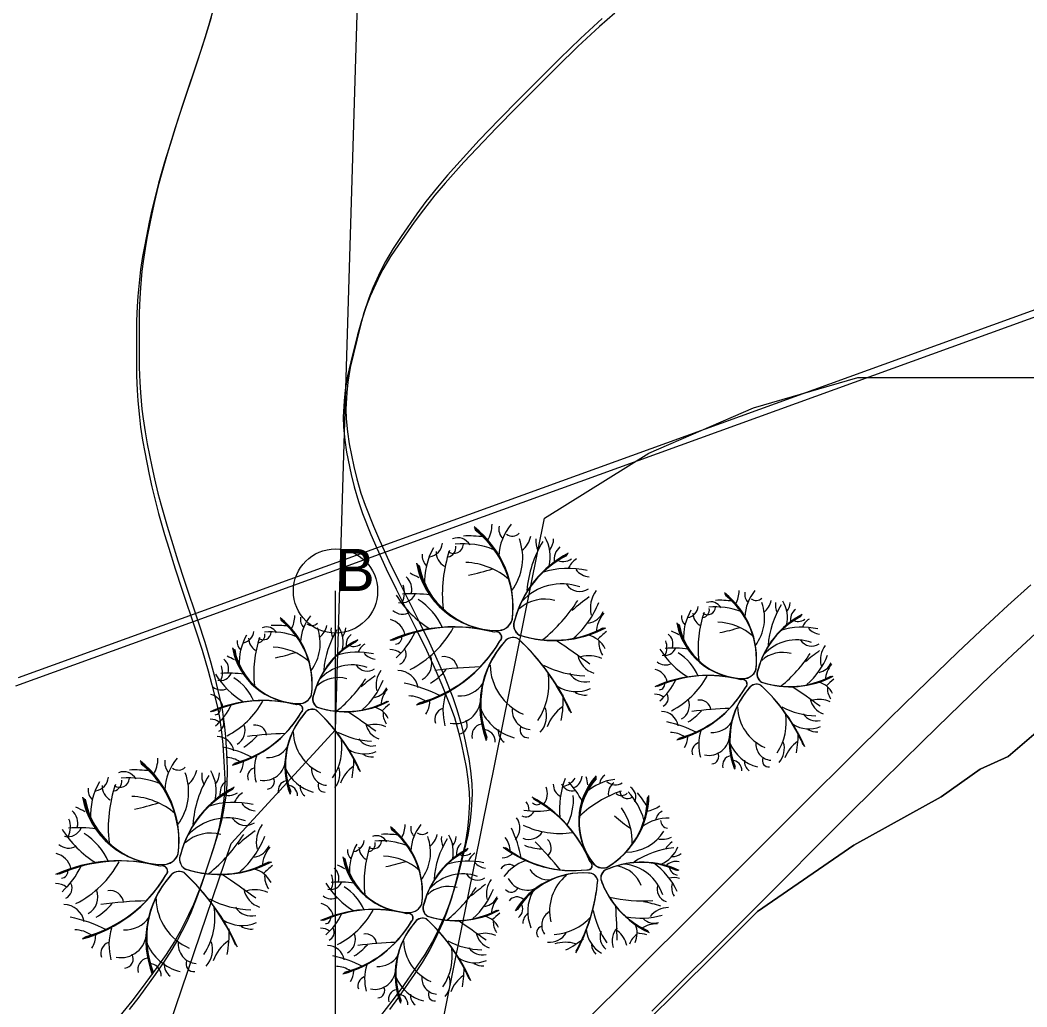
# Model space of a CAD drawing. Header units: metres. Extents: x -1097 to 1588, y -673 to 884.
# Drawn here: x 721.9 to 779.7, y 481.1 to 537.8 of the extents above; entities that cross this region are included whole.
import ezdxf

# ---------------------------------------------------------------- set-up
doc = ezdxf.new("R2010")
doc.units = ezdxf.units.M
doc.linetypes.add('DASHED', pattern=[1.524, 1.27, -0.254])
for name, color, linetype, lineweight, plot in [('CORTES', 1, 'Continuous', 0, False), ('CRECIDA_Q100', 5, 'Continuous', 0, False), ('CRECIDA_Q2', 150, 'Continuous', 0, False), ('EXTENSIONES', 252, 'Continuous', 0, False), ('REPLANTEO', 1, 'Continuous', 0, False), ('Solado', 7, 'Continuous', 0, False), ('TERRENO', 188, 'Continuous', 0, False), ('VEGETACION', 85, 'Continuous', 0, False), ('VISTA LEJOS', 7, 'Continuous', 0, False)]:
    doc.layers.add(name, color=color, linetype=linetype, lineweight=lineweight, plot=plot)
doc.styles.add('ARIAL', font='arial.ttf')

msp = doc.modelspace()

# ---------------------------------------------------------------- linework, layer by layer
at = {"layer": 'CORTES'}
msp.add_lwpolyline([(740, 185), (740, 505)], dxfattribs=at)
msp.add_circle((740, 505), 2.42, dxfattribs=at)
at = {"layer": 'CRECIDA_Q100'}
msp.add_lwpolyline([(716, 472.797), (722, 472.797), (728, 472.797), (734, 490.508), (740, 497.023), (746, 694.804), (752, 694.804), (758, 694.804), (764, 692.068), (770, 692.068), (776, 661.179), (782, 656.366), (788, 652.046), (794, 536.531), (800, 536.531), (806, 536.531), (812, 536.531), (818, 536.723), (824, 536.853), (830, 536.912), (836, 548.934), (842, 549.068)], dxfattribs=at)
at = {"layer": 'CRECIDA_Q2'}
msp.add_lwpolyline([(716, 466.38), (722, 467.269), (728, 468.436), (734, 469.837), (740, 473.983), (746, 479.411), (752, 509.177), (758, 512.911), (764, 515.521), (770, 517.266), (776, 517.266), (782, 517.266), (788, 517.266), (794, 485.847), (800, 485.847), (806, 485.847), (812, 485.847), (818, 486.939), (824, 487.841), (830, 488.532), (836, 525.113), (842, 525.627)], dxfattribs=at)
at = {"layer": 'EXTENSIONES'}
for points in [[(753.927, 479.881), (756.256, 482.181), (757.808, 483.72), (760.137, 486.04), (762.469, 488.369), (767.135, 493.035), (769.474, 495.364), (771.816, 497.677), (773.382, 499.205), (775.728, 501.464), (777.042, 502.709), (778.619, 504.17), (779.934, 505.358)], [(758.015, 480.405), (759.57, 481.947), (761.903, 484.27), (764.236, 486.6), (769.77, 490.397), (774.796, 493.175), (777.036, 494.762), (778.634, 495.494), (780.243, 496.868)]]:
    msp.add_lwpolyline(points, dxfattribs=at)
at = {"layer": 'REPLANTEO', "linetype": 'DASHED'}
msp.add_lwpolyline([(740, 216), (740, 505)], dxfattribs=at)
at = {"layer": 'Solado'}
for points in [[(779.934, 505.358), (778.619, 504.17), (777.042, 502.709), (775.728, 501.464), (773.382, 499.205), (771.816, 497.677), (769.474, 495.364), (767.135, 493.035), (762.469, 488.369), (760.137, 486.04), (757.808, 483.72), (756.256, 482.181), (753.927, 479.881)], [(758.015, 480.405), (759.57, 481.947), (761.903, 484.27), (764.236, 486.6), (769.77, 490.397), (774.796, 493.175), (777.036, 494.762), (778.634, 495.494), (780.243, 496.868)]]:
    msp.add_lwpolyline(points, dxfattribs=at)
at = {"layer": 'TERRENO'}
for points in [[(732.942, 538.249), (732.709, 537.452), (732.339, 536.271), (731.957, 535.1), (731.179, 532.767), (730.795, 531.596), (730.421, 530.415), (730.181, 529.618), (729.835, 528.409), (729.653, 527.727), (729.451, 526.892), (729.297, 526.182), (729.038, 524.886), (728.913, 524.204), (728.798, 523.455), (728.731, 522.889), (728.645, 521.938), (728.606, 521.343), (728.577, 520.508), (728.568, 519.711), (728.568, 518.156), (728.577, 517.359), (728.606, 516.524), (728.645, 515.929), (728.731, 514.978), (728.798, 514.412), (728.913, 513.663), (729.038, 512.981), (729.297, 511.685), (729.451, 510.975), (729.653, 510.14), (729.835, 509.458), (730.181, 508.248), (730.421, 507.452), (730.795, 506.271), (731.179, 505.1), (731.957, 502.767), (732.334, 501.595), (732.69, 500.415), (732.904, 499.618), (733.192, 498.408), (733.33, 497.727), (733.454, 496.891), (733.525, 496.181), (733.611, 494.885), (733.634, 494.203), (733.614, 493.454), (733.56, 492.888), (733.416, 491.938), (733.294, 491.342), (733.074, 490.507), (732.827, 489.71), (732.309, 488.155), (732.024, 487.358), (731.688, 486.523), (731.413, 485.928), (730.923, 484.978), (730.6, 484.411), (730.12, 483.662), (729.643, 482.981), (728.693, 481.685), (728.149, 480.974)], [(756.037, 538.172), (755.164, 537.414), (753.925, 536.262), (752.735, 535.1), (750.402, 532.767), (749.245, 531.596), (748.107, 530.415), (747.368, 529.618), (746.288, 528.409), (745.707, 527.727), (745.045, 526.892), (744.522, 526.182), (743.615, 524.886), (743.163, 524.204), (742.717, 523.455), (742.424, 522.889), (741.992, 521.938), (741.757, 521.343), (741.483, 520.508), (741.262, 519.711), (740.874, 518.156), (740.696, 517.359), (740.552, 516.524), (740.49, 515.929), (740.446, 514.978), (740.456, 514.412), (740.528, 513.663), (740.638, 512.981), (740.898, 511.685), (741.066, 510.975), (741.31, 510.14), (741.55, 509.458), (742.026, 508.248), (742.366, 507.452), (742.914, 506.271), (743.485, 505.1), (744.651, 502.767), (745.223, 501.595), (745.77, 500.415), (746.111, 499.618), (746.586, 498.408), (746.826, 497.727), (747.071, 496.891), (747.239, 496.181), (747.498, 494.885), (747.608, 494.203), (747.68, 493.454), (747.69, 492.888), (747.647, 491.938), (747.584, 491.342), (747.44, 490.507), (747.263, 489.71), (746.874, 488.155), (746.653, 487.358), (746.379, 486.523), (746.144, 485.928), (745.712, 484.978), (745.419, 484.411), (744.973, 483.662), (744.522, 482.981), (743.615, 481.685), (743.091, 480.974)]]:
    msp.add_lwpolyline(points, dxfattribs=at)
at = {"layer": 'VEGETACION', "color": 254}
msp.add_lwpolyline([(780.243, 496.868), (778.634, 495.494), (777.036, 494.762), (774.796, 493.175), (769.77, 490.397), (764.236, 486.6), (761.903, 484.27), (759.57, 481.947), (758.015, 480.405)], dxfattribs=at)
at = {"layer": 'VEGETACION'}
for centre, radius, start, end in [((744.338, 504.072), 5.862, -7.01261, 51.76086), ((744.394, 504.058), 5.803, -7.01261, 51.76086), ((744.45, 504.043), 5.745, -7.01261, 51.76086), ((744.507, 504.029), 5.686, -7.01261, 51.76086), ((747.119, 508.837), 1.869, -30.31086, -0.13685), ((750.215, 508.578), 0.839, 169.67781, -136.28872), ((752.387, 506.913), 3, 140.20303, 178.19473), ((750.16, 508.734), 0.58, -125.06785, -46.75849), ((745.267, 507.821), 0.878, -80.57325, -5.45985), ((747.02, 507.282), 0.775, 26.98899, 112.35361), ((747.341, 502.955), 4.754, 68.3223, 95.67587), ((747.638, 501.59), 6.571, 82.33941, 92.54677), ((747.619, 506.913), 3.133, -37.03996, 20.27839), ((749.857, 508.413), 1.382, -52.21385, -10.74588), ((757.236, 504.56), 6.258, 148.36683, 175.73086), ((752.853, 507.868), 1.353, 174.4694, -156.12237), ((750.162, 506.965), 2.176, -14.12065, 31.52713), ((751.488, 508.011), 1.04, -37.87568, -0.69377), ((748.958, 505.552), 3.845, 149.94734, -176.82535), ((746.715, 507.25), 0.939, 178.87088, -119.62745), ((753.992, 504.817), 7.859, 161.42441, -173.90455), ((746.798, 507.707), 0.548, -126.83758, -2.22247), ((746.352, 507.504), 0.561, -77.85985, 7.89186), ((756.126, 501.805), 6.027, 117.23254, 165.08268), ((753.48, 506.807), 0.93, 129.13352, -169.79062), ((749.294, 507.46), 4.73, -169.39915, -90.61113), ((749.301, 507.412), 4.683, -169.39915, -90.61113), ((745.826, 507.046), 0.855, 175.5863, -134.2924), ((747.298, 502.554), 4.093, 49.1819, 87.28655), ((755.941, 501.83), 5.846, 117.23254, 165.08268), ((756.003, 501.822), 5.906, 117.23254, 165.08268), ((756.064, 501.813), 5.967, 117.23254, 165.08268), ((753.072, 507.504), 0.81, -119.40791, -53.77718), ((754.489, 505.833), 1.206, 122.42615, 158.39057), ((741.786, 500.5), 6.054, 60.2465, 65.67795), ((749.307, 507.364), 4.635, -169.39915, -90.61113), ((749.314, 507.315), 4.588, -169.39915, -90.61113), ((745.453, 517.029), 11.329, -78.88119, -71.62327), ((753.361, 501.3), 4.996, 77.26203, 107.34819), ((754.686, 506.93), 1.128, -141.31419, -95.81178), ((743.452, 505.104), 0.931, -14.60648, 49.15979), ((752.999, 502.289), 3.119, 70.80163, 137.40588), ((754.027, 505.9), 0.922, -146.51659, -56.55935), ((743.815, 505.152), 0.827, -103.47011, -23.89102), ((742.712, 504.885), 1.251, -25.45632, 21.23769), ((744.407, 497.486), 7.353, 81.86691, 94.41278), ((756.329, 504.01), 1.693, 143.15964, -166.58772), ((759.344, 501.088), 4.844, -7.01261, 51.76086), ((759.39, 501.076), 4.795, -7.01261, 51.76086), ((761.642, 505.025), 1.544, -30.31086, -0.13685), ((764.2, 504.811), 0.693, 169.67781, -136.28872), ((765.995, 503.435), 2.478, 140.20303, 178.19473), ((748.592, 507.958), 6.03, -148.02706, -121.83538), ((742.85, 501.468), 3.584, 23.33462, 57.91194), ((752.009, 502.344), 2.189, 74.31841, 131.55014), ((745.934, 509.576), 9.484, -50.96163, -32.70067), ((763.032, 492.992), 14.413, 125.94383, 130.94741), ((750.338, 506.179), 5.12, -49.01403, -20.95397), ((761.56, 503.739), 0.64, 26.98899, 112.35361), ((762.07, 499.037), 5.429, 82.33941, 92.54677), ((759.437, 501.064), 4.747, -7.01261, 51.76086), ((759.484, 501.052), 4.698, -7.01261, 51.76086), ((764.155, 504.939), 0.479, -125.06785, -46.75849), ((762.055, 503.434), 2.589, -37.03996, 20.27839), ((763.904, 504.674), 1.142, -52.21385, -10.74588), ((766.38, 504.224), 1.118, 174.4694, -156.12237), ((764.156, 503.477), 1.798, -14.12065, 31.52713), ((765.252, 504.342), 0.859, -37.87568, -0.69377), ((743.864, 504.55), 0.88, -130.29884, -61.78587), ((754.328, 504.263), 1.134, -79.471, -22.67378), ((756.806, 502.529), 1.835, 139.45159, 176.95737), ((763.162, 502.31), 3.177, 149.94734, -176.82535), ((760.112, 504.185), 0.725, -80.57325, -5.45985), ((761.308, 503.713), 0.776, 178.87088, -119.62745), ((767.321, 501.703), 6.494, 161.42441, -173.90455), ((761.377, 504.091), 0.453, -126.83758, -2.22247), ((761.008, 503.923), 0.464, -77.85985, 7.89186), ((761.826, 500.164), 3.928, 68.3223, 95.67587), ((770.001, 501.49), 5.171, 148.36683, 175.73086), ((766.898, 503.347), 0.769, 129.13352, -169.79062), ((733.821, 499.649), 4.844, -7.01261, 51.76086), ((733.868, 499.637), 4.795, -7.01261, 51.76086), ((733.915, 499.625), 4.747, -7.01261, 51.76086), ((733.961, 499.613), 4.698, -7.01261, 51.76086), ((736.119, 503.587), 1.544, -30.31086, -0.13685), ((738.678, 503.373), 0.693, 169.67781, -136.28872), ((740.473, 501.997), 2.478, 140.20303, 178.19473), ((738.632, 503.501), 0.479, -125.06785, -46.75849), ((742.874, 502.241), 1.149, 14.16374, 76.17617), ((749.293, 503.637), 0.907, -93.13221, -17.97388), ((749.3, 503.627), 0.898, -93.13221, -17.97388), ((749.307, 503.616), 0.889, -93.13221, -17.97388), ((749.313, 503.606), 0.88, -93.13221, -17.97388), ((750.883, 503.039), 0.66, 153.41984, -121.27123), ((750.892, 503.044), 0.667, 153.41984, -121.27123), ((750.901, 503.048), 0.674, 153.41984, -121.27123), ((750.911, 503.052), 0.681, 153.41984, -121.27123), ((763.439, 503.887), 3.908, -169.39915, -90.61113), ((763.445, 503.847), 3.869, -169.39915, -90.61113), ((763.45, 503.807), 3.83, -169.39915, -90.61113), ((760.574, 503.545), 0.707, 175.5863, -134.2924), ((761.79, 499.833), 3.382, 49.1819, 87.28655), ((768.931, 499.235), 4.83, 117.23254, 165.08268), ((768.982, 499.228), 4.88, 117.23254, 165.08268), ((769.033, 499.221), 4.93, 117.23254, 165.08268), ((769.084, 499.214), 4.98, 117.23254, 165.08268), ((766.561, 503.923), 0.669, -119.40791, -53.77718), ((767.731, 502.543), 0.996, 122.42615, 158.39057), ((734.59, 502.747), 0.725, -80.57325, -5.45985), ((735.854, 502.652), 0.453, -126.83758, -2.22247), ((735.485, 502.485), 0.464, -77.85985, 7.89186), ((736.038, 502.301), 0.64, 26.98899, 112.35361), ((736.303, 498.726), 3.928, 68.3223, 95.67587), ((736.548, 497.599), 5.429, 82.33941, 92.54677), ((736.532, 501.996), 2.589, -37.03996, 20.27839), ((738.381, 503.236), 1.142, -52.21385, -10.74588), ((744.479, 500.052), 5.171, 148.36683, 175.73086), ((740.857, 502.786), 1.118, 174.4694, -156.12237), ((738.634, 502.039), 1.798, -14.12065, 31.52713), ((739.73, 502.904), 0.859, -37.87568, -0.69377), ((741.376, 501.909), 0.769, 129.13352, -169.79062), ((746.758, 494.059), 8.881, 74.72725, 114.24073), ((746.79, 494.145), 8.792, 74.72725, 114.24073), ((746.822, 494.231), 8.703, 74.72725, 114.24073), ((746.855, 494.316), 8.615, 74.72725, 114.24073), ((740.285, 504.7), 4.762, -47.90984, -25.81356), ((741.622, 505.721), 5.869, -63.07438, -28.86719), ((749.225, 502.343), 0.311, -49.80286, 114.20931), ((749.233, 502.346), 0.308, -49.80286, 114.20931), ((749.24, 502.348), 0.305, -49.80286, 114.20931), ((749.247, 502.351), 0.302, -49.80286, 114.20931), ((752.469, 508.366), 6.199, -108.13167, -62.2585), ((752.495, 508.425), 6.263, -108.13167, -62.2585), ((752.52, 508.484), 6.327, -108.13167, -62.2585), ((752.546, 508.544), 6.391, -108.13167, -62.2585), ((762.598, 494.502), 10.79, 130.7293, 134.41442), ((758.612, 501.94), 0.769, -14.60648, 49.15979), ((757.236, 498.136), 5.002, 60.2465, 65.67795), ((763.456, 503.767), 3.791, -169.39915, -90.61113), ((760.265, 511.793), 9.361, -78.88119, -71.62327), ((766.8, 498.797), 4.128, 77.26203, 107.34819), ((767.895, 503.449), 0.932, -141.31419, -95.81178), ((735.051, 502.106), 0.707, 175.5863, -134.2924), ((737.639, 500.872), 3.177, 149.94734, -176.82535), ((735.785, 502.275), 0.776, 178.87088, -119.62745), ((741.798, 500.265), 6.494, 161.42441, -173.90455), ((743.409, 497.796), 4.83, 117.23254, 165.08268), ((743.46, 497.79), 4.88, 117.23254, 165.08268), ((743.511, 497.783), 4.93, 117.23254, 165.08268), ((743.561, 497.776), 4.98, 117.23254, 165.08268), ((741.038, 502.485), 0.669, -119.40791, -53.77718), ((742.209, 501.104), 0.996, 122.42615, 158.39057), ((743.423, 502.338), 0.39, -87.47941, 11.74599), ((742.569, 506.128), 7.95, -74.86791, -30.40238), ((742.644, 506.093), 7.87, -74.86791, -30.40238), ((742.718, 506.058), 7.791, -74.86791, -30.40238), ((742.792, 506.023), 7.711, -74.86791, -30.40238), ((753.802, 498.396), 5.509, 138.41245, -158.97879), ((753.763, 498.438), 5.454, 138.41245, -158.97879), ((753.725, 498.481), 5.399, 138.41245, -158.97879), ((753.687, 498.523), 5.344, 138.41245, -158.97879), ((750.205, 501.685), 0.64, 64.15715, 144.97171), ((750.203, 501.695), 0.634, 64.15715, 144.97171), ((750.201, 501.704), 0.627, 64.15715, 144.97171), ((750.198, 501.714), 0.621, 64.15715, 144.97171), ((742.002, 493.062), 12.511, 23.86454, 47.40587), ((741.92, 492.964), 12.64, 23.86454, 47.40587), ((741.837, 492.865), 12.769, 23.86454, 47.40587), ((741.755, 492.767), 12.898, 23.86454, 47.40587), ((718.291, 451.052), 61.595, 53.87007, 56.06767), ((754.136, 501.001), 1.513, 26.97872, 76.13005), ((756.422, 502.053), 1.306, 175.41939, -146.01117), ((758.001, 501.759), 1.034, -25.45632, 21.23769), ((766.501, 499.614), 2.577, 70.80163, 137.40588), ((767.35, 502.597), 0.762, -146.51659, -56.55935), ((737.917, 502.449), 3.908, -169.39915, -90.61113), ((737.922, 502.409), 3.869, -169.39915, -90.61113), ((737.928, 502.369), 3.83, -169.39915, -90.61113), ((737.933, 502.329), 3.791, -169.39915, -90.61113), ((736.267, 498.395), 3.382, 49.1819, 87.28655), ((734.743, 510.355), 9.361, -78.88119, -71.62327), ((741.277, 497.359), 4.128, 77.26203, 107.34819), ((742.372, 502.011), 0.932, -141.31419, -95.81178), ((743.122, 500.639), 0.997, 52.25184, 90.5793), ((743.445, 501.357), 0.61, -65.70951, 27.14006), ((762.859, 504.298), 4.982, -148.02706, -121.83538), ((758.912, 501.98), 0.683, -103.47011, -23.89102), ((759.401, 495.646), 6.075, 81.86691, 94.41278), ((758.115, 498.935), 2.961, 23.33462, 57.91194), ((765.683, 499.66), 1.809, 74.31841, 131.55014), ((760.663, 505.635), 7.836, -50.96163, -32.70067), ((774.791, 491.932), 11.909, 125.94383, 130.94741), ((769.252, 501.036), 1.399, 143.15964, -166.58772), ((733.09, 500.502), 0.769, -14.60648, 49.15979), ((731.713, 496.698), 5.002, 60.2465, 65.67795), ((744.464, 500.854), 1.069, -61.51977, 22.95033), ((746.242, 500.45), 0.78, 6.63564, 100.13385), ((755.265, 501.583), 1.374, -169.09926, -108.54581), ((754.555, 499.494), 1.784, 65.24594, 104.85446), ((758.952, 501.482), 0.727, -130.29884, -61.78587), ((764.302, 502.828), 4.231, -49.01403, -20.95397), ((767.599, 501.245), 0.937, -79.471, -22.67378), ((769.646, 499.812), 1.516, 139.45159, 176.95737), ((737.336, 502.86), 4.982, -148.02706, -121.83538), ((733.39, 500.541), 0.683, -103.47011, -23.89102), ((732.478, 500.321), 1.034, -25.45632, 21.23769), ((733.879, 494.207), 6.075, 81.86691, 94.41278), ((740.978, 498.176), 2.577, 70.80163, 137.40588), ((741.828, 501.159), 0.762, -146.51659, -56.55935), ((743.729, 499.598), 1.399, 143.15964, -166.58772), ((743.554, 499.214), 1.222, 10.88374, 88.48923), ((743.474, 502.931), 3.781, -58.5365, -40.24403), ((749.276, 472.08), 28.581, 91.89585, 97.18239), ((752.028, 500.824), 3.15, -178.6401, -113.40996), ((748.538, 499.661), 3.722, -34.2307, 10.37313), ((754.543, 505.79), 5.671, -117.27146, -92.28607), ((754.336, 500.819), 1.045, -148.92217, -74.86876), ((758.134, 499.574), 0.949, 14.16374, 76.17617), ((763.438, 500.727), 0.75, -93.13221, -17.97388), ((763.444, 500.719), 0.742, -93.13221, -17.97388), ((763.45, 500.711), 0.735, -93.13221, -17.97388), ((763.455, 500.702), 0.727, -93.13221, -17.97388), ((764.752, 500.234), 0.546, 153.41984, -121.27123), ((764.76, 500.237), 0.551, 153.41984, -121.27123), ((764.767, 500.241), 0.557, 153.41984, -121.27123), ((764.775, 500.244), 0.563, 153.41984, -121.27123), ((732.592, 497.497), 2.961, 23.33462, 57.91194), ((740.16, 498.221), 1.809, 74.31841, 131.55014), ((735.141, 504.197), 7.836, -50.96163, -32.70067), ((749.268, 490.494), 11.909, 125.94383, 130.94741), ((738.779, 501.39), 4.231, -49.01403, -20.95397), ((742.235, 491.487), 8.396, 63.11546, 78.20425), ((747.105, 500.624), 1.651, -93.06078, -33.79545), ((761.344, 492.814), 7.338, 74.72725, 114.24073), ((761.37, 492.885), 7.265, 74.72725, 114.24073), ((761.397, 492.955), 7.191, 74.72725, 114.24073), ((761.423, 493.026), 7.118, 74.72725, 114.24073), ((758.588, 499.655), 0.323, -87.47941, 11.74599), ((755.995, 501.606), 3.935, -47.90984, -25.81356), ((757.1, 502.449), 4.849, -63.07438, -28.86719), ((763.382, 499.658), 0.257, -49.80286, 114.20931), ((763.388, 499.661), 0.255, -49.80286, 114.20931), ((763.394, 499.663), 0.252, -49.80286, 114.20931), ((763.401, 499.665), 0.249, -49.80286, 114.20931), ((764.192, 499.115), 0.529, 64.15715, 144.97171), ((764.19, 499.123), 0.523, 64.15715, 144.97171), ((764.188, 499.131), 0.518, 64.15715, 144.97171), ((764.186, 499.139), 0.513, 64.15715, 144.97171), ((766.063, 504.635), 5.122, -108.13167, -62.2585), ((766.084, 504.684), 5.175, -108.13167, -62.2585), ((766.105, 504.733), 5.228, -108.13167, -62.2585), ((766.126, 504.782), 5.281, -108.13167, -62.2585), ((767.44, 498.55), 1.25, 26.97872, 76.13005), ((774.432, 493.18), 8.915, 130.7293, 134.41442), ((732.612, 498.136), 0.949, 14.16374, 76.17617), ((733.43, 500.044), 0.727, -130.29884, -61.78587), ((737.916, 499.289), 0.75, -93.13221, -17.97388), ((737.921, 499.281), 0.742, -93.13221, -17.97388), ((737.927, 499.273), 0.735, -93.13221, -17.97388), ((737.933, 499.264), 0.727, -93.13221, -17.97388), ((739.229, 498.796), 0.546, 153.41984, -121.27123), ((739.237, 498.799), 0.551, 153.41984, -121.27123), ((739.245, 498.803), 0.557, 153.41984, -121.27123), ((739.253, 498.806), 0.563, 153.41984, -121.27123), ((742.076, 499.807), 0.937, -79.471, -22.67378), ((744.123, 498.374), 1.516, 139.45159, 176.95737), ((749.374, 498.106), 3.202, 162.29182, -164.58266), ((753.827, 501.318), 2.092, -122.25906, -66.98973), ((754.341, 500.102), 1.081, -121.91184, -83.51776), ((758.339, 498.25), 0.824, 52.25184, 90.5793), ((758.606, 498.844), 0.504, -65.70951, 27.14006), ((757.883, 502.786), 6.568, -74.86791, -30.40238), ((757.944, 502.757), 6.503, -74.86791, -30.40238), ((758.005, 502.728), 6.437, -74.86791, -30.40238), ((758.066, 502.699), 6.371, -74.86791, -30.40238), ((767.164, 496.397), 4.552, 138.41245, -158.97879), ((767.132, 496.432), 4.506, 138.41245, -158.97879), ((767.1, 496.467), 4.461, 138.41245, -158.97879), ((767.069, 496.502), 4.415, 138.41245, -158.97879), ((757.414, 491.99), 10.337, 23.86454, 47.40587), ((757.346, 491.909), 10.444, 23.86454, 47.40587), ((757.278, 491.827), 10.55, 23.86454, 47.40587), ((757.21, 491.746), 10.657, 23.86454, 47.40587), ((737.822, 457.278), 50.894, 53.87007, 56.06767), ((769.328, 499.419), 1.079, 175.41939, -146.01117), ((735.821, 491.376), 7.338, 74.72725, 114.24073), ((735.848, 491.446), 7.265, 74.72725, 114.24073), ((735.874, 491.517), 7.191, 74.72725, 114.24073), ((735.901, 491.588), 7.118, 74.72725, 114.24073), ((730.472, 500.168), 3.935, -47.90984, -25.81356), ((731.578, 501.011), 4.849, -63.07438, -28.86719), ((737.86, 498.22), 0.257, -49.80286, 114.20931), ((737.866, 498.222), 0.255, -49.80286, 114.20931), ((737.872, 498.225), 0.252, -49.80286, 114.20931), ((737.878, 498.227), 0.249, -49.80286, 114.20931), ((740.54, 503.197), 5.122, -108.13167, -62.2585), ((740.561, 503.246), 5.175, -108.13167, -62.2585), ((740.583, 503.295), 5.228, -108.13167, -62.2585), ((740.604, 503.344), 5.281, -108.13167, -62.2585), ((748.909, 491.742), 8.915, 130.7293, 134.41442), ((744.198, 497.24), 1.735, 55.05214, 89.71285), ((744.105, 498.656), 1.306, -33.66519, 0.2761), ((746.865, 498.849), 1.466, -101.26434, -1.15026), ((747.108, 498.741), 5.974, -11.32784, 2.75208), ((759.448, 498.428), 0.883, -61.51977, 22.95033), ((760.917, 498.095), 0.645, 6.63564, 100.13385), ((768.373, 499.03), 1.136, -169.09926, -108.54581), ((767.786, 497.304), 1.474, 65.24594, 104.85446), ((733.066, 498.217), 0.323, -87.47941, 11.74599), ((732.36, 501.348), 6.568, -74.86791, -30.40238), ((732.422, 501.319), 6.503, -74.86791, -30.40238), ((732.483, 501.29), 6.437, -74.86791, -30.40238), ((732.544, 501.261), 6.371, -74.86791, -30.40238), ((741.641, 494.959), 4.552, 138.41245, -158.97879), ((741.61, 494.994), 4.506, 138.41245, -158.97879), ((741.578, 495.029), 4.461, 138.41245, -158.97879), ((741.546, 495.064), 4.415, 138.41245, -158.97879), ((738.67, 497.677), 0.529, 64.15715, 144.97171), ((738.668, 497.685), 0.523, 64.15715, 144.97171), ((738.666, 497.693), 0.518, 64.15715, 144.97171), ((738.664, 497.7), 0.513, 64.15715, 144.97171), ((731.891, 490.552), 10.337, 23.86454, 47.40587), ((731.823, 490.471), 10.444, 23.86454, 47.40587), ((731.755, 490.389), 10.55, 23.86454, 47.40587), ((731.688, 490.308), 10.657, 23.86454, 47.40587), ((712.3, 455.84), 50.894, 53.87007, 56.06767), ((741.918, 497.112), 1.25, 26.97872, 76.13005), ((743.806, 497.981), 1.079, 175.41939, -146.01117), ((746.364, 497.624), 0.66, 109.77659, -161.16161), ((750.969, 499.347), 2.858, -157.33263, -104.24202), ((751.262, 498.158), 1.115, 172.80158, -94.34358), ((750.705, 497.843), 1.423, -42.05543, 18.62735), ((754.376, 496.421), 2.347, 124.73116, 160.55197), ((758.696, 497.073), 1.01, 10.88374, 88.48923), ((758.63, 500.144), 3.124, -58.5365, -40.24403), ((763.425, 474.653), 23.615, 91.89585, 97.18239), ((765.698, 498.403), 2.603, -178.6401, -113.40996), ((762.815, 497.443), 3.076, -34.2307, 10.37313), ((767.776, 502.507), 4.686, -117.27146, -92.28607), ((767.605, 498.399), 0.864, -148.92217, -74.86876), ((732.817, 496.812), 0.824, 52.25184, 90.5793), ((733.084, 497.406), 0.504, -65.70951, 27.14006), ((733.925, 496.99), 0.883, -61.51977, 22.95033), ((735.395, 496.656), 0.645, 6.63564, 100.13385), ((742.85, 497.592), 1.136, -169.09926, -108.54581), ((742.264, 495.866), 1.474, 65.24594, 104.85446), ((747.055, 497.297), 0.513, -86.06631, 31.73431), ((748.508, 496.699), 0.675, 102.03316, -164.99288), ((757.606, 490.688), 6.938, 63.11546, 78.20425), ((761.631, 498.238), 1.364, -93.06078, -33.79545), ((767.185, 498.812), 1.729, -122.25906, -66.98973), ((737.902, 473.215), 23.615, 91.89585, 97.18239), ((740.176, 496.965), 2.603, -178.6401, -113.40996), ((742.254, 501.068), 4.686, -117.27146, -92.28607), ((748.475, 496.35), 0.696, -2.81364, 89.85899), ((750.168, 496.973), 0.818, 174.9157, -126.47299), ((751.052, 497.029), 0.456, 157.63517, -83.3031), ((759.228, 495.442), 1.434, 55.05214, 89.71285), ((763.505, 496.158), 2.646, 162.29182, -164.58266), ((761.432, 496.771), 1.211, -101.26434, -1.15026), ((761.633, 496.682), 4.936, -11.32784, 2.75208), ((767.609, 497.807), 0.893, -121.91184, -83.51776), ((733.174, 495.635), 1.01, 10.88374, 88.48923), ((733.108, 498.706), 3.124, -58.5365, -40.24403), ((737.292, 496.005), 3.076, -34.2307, 10.37313), ((742.083, 496.961), 0.864, -148.92217, -74.86876), ((759.152, 496.612), 1.079, -33.66519, 0.2761), ((761.019, 495.76), 0.546, 109.77659, -161.16161), ((764.823, 497.183), 2.362, -157.33263, -104.24202), ((765.065, 496.201), 0.921, 172.80158, -94.34358), ((764.605, 495.94), 1.176, -42.05543, 18.62735), ((767.639, 494.765), 1.939, 124.73116, 160.55197), ((732.084, 489.25), 6.938, 63.11546, 78.20425), ((736.108, 496.8), 1.364, -93.06078, -33.79545), ((741.662, 497.374), 1.729, -122.25906, -66.98973), ((742.086, 496.369), 0.893, -121.91184, -83.51776), ((761.589, 495.49), 0.424, -86.06631, 31.73431), ((725.151, 490.638), 5.862, -7.01261, 51.76086), ((725.207, 490.623), 5.803, -7.01261, 51.76086), ((725.264, 490.609), 5.745, -7.01261, 51.76086), ((725.32, 490.594), 5.686, -7.01261, 51.76086), ((727.932, 495.403), 1.869, -30.31086, -0.13685), ((731.028, 495.144), 0.839, 169.67781, -136.28872), ((733.201, 493.478), 3, 140.20303, 178.19473), ((733.706, 494.004), 1.434, 55.05214, 89.71285), ((733.629, 495.174), 1.079, -33.66519, 0.2761), ((737.983, 494.719), 2.646, 162.29182, -164.58266), ((735.91, 495.333), 1.211, -101.26434, -1.15026), ((736.111, 495.244), 4.936, -11.32784, 2.75208), ((762.79, 494.995), 0.557, 102.03316, -164.99288), ((762.763, 494.707), 0.575, -2.81364, 89.85899), ((764.161, 495.222), 0.676, 174.9157, -126.47299), ((764.891, 495.268), 0.376, 157.63517, -83.3031), ((727.833, 493.847), 0.775, 26.98899, 112.35361), ((728.451, 488.156), 6.571, 82.33941, 92.54677), ((730.973, 495.299), 0.58, -125.06785, -46.75849), ((728.432, 493.478), 3.133, -37.03996, 20.27839), ((730.67, 494.978), 1.382, -52.21385, -10.74588), ((738.049, 491.125), 6.258, 148.36683, 175.73086), ((733.666, 494.433), 1.353, 174.4694, -156.12237), ((730.975, 493.53), 2.176, -14.12065, 31.52713), ((732.301, 494.576), 1.04, -37.87568, -0.69377), ((735.496, 494.321), 0.546, 109.77659, -161.16161), ((739.3, 495.745), 2.362, -157.33263, -104.24202), ((739.543, 494.762), 0.921, 172.80158, -94.34358), ((739.082, 494.502), 1.176, -42.05543, 18.62735), ((742.116, 493.327), 1.939, 124.73116, 160.55197), ((755.858, 493.839), 0.707, 123.07576, 173.19706), ((729.771, 492.117), 3.845, 149.94734, -176.82535), ((726.08, 494.386), 0.878, -80.57325, -5.45985), ((727.528, 493.815), 0.939, 178.87088, -119.62745), ((734.805, 491.382), 7.859, 161.42441, -173.90455), ((727.611, 494.272), 0.548, -126.83758, -2.22247), ((727.165, 494.069), 0.561, -77.85985, 7.89186), ((728.154, 489.52), 4.754, 68.3223, 95.67587), ((734.293, 493.373), 0.93, 129.13352, -169.79062), ((736.066, 494.051), 0.424, -86.06631, 31.73431), ((737.267, 493.557), 0.557, 102.03316, -164.99288), ((737.24, 493.268), 0.575, -2.81364, 89.85899), ((738.638, 493.784), 0.676, 174.9157, -126.47299), ((739.369, 493.83), 0.376, 157.63517, -83.3031), ((753.235, 493.87), 0.727, 177.19062, -114.2964), ((757.847, 492.484), 4.982, 159.46241, -174.34591), ((753.605, 494.204), 0.683, -155.98064, -76.40156), ((752.876, 494.794), 1.034, -77.96685, -31.27285), ((748.877, 489.961), 6.075, 29.35638, 41.90224), ((753.391, 494.418), 0.769, -67.11701, -3.35075), ((757.874, 491.774), 3.908, 138.09032, -143.12166), ((757.846, 491.745), 3.869, 138.09032, -143.12166), ((757.817, 491.716), 3.83, 138.09032, -143.12166), ((757.789, 491.687), 3.791, 138.09032, -143.12166), ((756.453, 491.034), 3.177, 97.4368, 130.66411), ((749.535, 493.195), 5.002, 7.73596, 13.16741), ((756.085, 494.595), 0.725, -133.08378, -57.97038), ((756.439, 493.359), 0.776, 126.36034, -172.13798), ((726.639, 493.611), 0.855, 175.5863, -134.2924), ((736.754, 488.395), 5.846, 117.23254, 165.08268), ((736.816, 488.387), 5.906, 117.23254, 165.08268), ((736.877, 488.379), 5.967, 117.23254, 165.08268), ((736.939, 488.37), 6.027, 117.23254, 165.08268), ((733.885, 494.069), 0.81, -119.40791, -53.77718), ((735.302, 492.398), 1.206, 122.42615, 158.39057), ((751.223, 493.358), 0.949, -38.3468, 23.66563), ((750.704, 492.984), 2.961, -29.17592, 5.40141), ((758.503, 487.364), 6.494, 108.91387, 133.58492), ((753.16, 493.319), 4.844, -59.52315, -0.74968), ((756.423, 493.725), 0.464, -130.37039, -44.61868), ((756.78, 493.534), 0.453, -179.34812, -54.73301), ((753.938, 490.788), 3.928, 15.81177, 43.16533), ((756.613, 493.174), 0.64, -25.52155, 59.84308), ((753.192, 489.908), 5.429, 29.82887, 40.03623), ((730.107, 494.026), 4.73, -169.39915, -90.61113), ((730.114, 493.977), 4.683, -169.39915, -90.61113), ((730.121, 493.929), 4.635, -169.39915, -90.61113), ((730.127, 493.881), 4.588, -169.39915, -90.61113), ((728.111, 489.119), 4.093, 49.1819, 87.28655), ((726.266, 503.594), 11.329, -78.88119, -71.62327), ((734.174, 487.865), 4.996, 77.26203, 107.34819), ((735.499, 493.496), 1.128, -141.31419, -95.81178), ((750.297, 492.389), 0.824, -0.2587, 38.06877), ((747.812, 486.697), 7.338, 22.21671, 61.7302), ((751.563, 493.047), 0.323, -139.98994, -40.76454), ((747.885, 486.719), 7.265, 22.21671, 61.7302), ((747.957, 486.741), 7.191, 22.21671, 61.7302), ((748.029, 486.763), 7.118, 22.21671, 61.7302), ((753.217, 493.186), 4.698, -59.52315, -0.74968), ((753.198, 493.231), 4.747, -59.52315, -0.74968), ((753.179, 493.275), 4.795, -59.52315, -0.74968), ((724.265, 491.669), 0.931, -14.60648, 49.15979), ((722.599, 487.065), 6.054, 60.2465, 65.67795), ((750.931, 492.539), 0.504, -118.22004, -25.37047), ((751.534, 496.292), 3.935, -100.42037, -78.3241), ((753.653, 490.615), 3.382, -3.32863, 34.77602), ((757.683, 493.892), 1.544, -82.82139, -52.64739), ((759.07, 491.732), 0.693, 117.16728, 171.20074), ((723.525, 491.451), 1.251, -25.45632, 21.23769), ((733.812, 488.854), 3.119, 70.80163, 137.40588), ((734.84, 492.465), 0.922, -146.51659, -56.55935), ((737.142, 490.575), 1.693, 143.15964, -166.58772), ((742.455, 491.59), 1.544, -30.31086, -0.13685), ((746.808, 490), 2.478, 140.20303, 178.19473), ((749.581, 491.39), 1.01, -41.62679, 35.9787), ((752.875, 495.928), 4.849, -115.58492, -81.37772), ((762.215, 499.104), 9.361, -131.39173, -124.13381), ((759.071, 489.47), 2.478, 87.69249, 125.68419), ((759.144, 491.846), 0.479, -177.57839, -99.26902), ((729.405, 494.523), 6.03, -148.02706, -121.83538), ((724.628, 491.717), 0.827, -103.47011, -23.89102), ((725.221, 484.051), 7.353, 81.86691, 94.41278), ((723.663, 488.033), 3.584, 23.33462, 57.91194), ((732.823, 488.909), 2.189, 74.31841, 131.55014), ((726.748, 496.141), 9.484, -50.96163, -32.70067), ((743.845, 479.557), 14.413, 125.94383, 130.94741), ((742.373, 490.304), 0.64, 26.98899, 112.35361), ((742.883, 485.602), 5.429, 82.33941, 92.54677), ((740.157, 487.653), 4.844, -7.01261, 51.76086), ((740.204, 487.641), 4.795, -7.01261, 51.76086), ((740.25, 487.629), 4.747, -7.01261, 51.76086), ((740.297, 487.617), 4.698, -7.01261, 51.76086), ((745.013, 491.376), 0.693, 169.67781, -136.28872), ((744.968, 491.504), 0.479, -125.06785, -46.75849), ((744.717, 491.239), 1.142, -52.21385, -10.74588), ((744.969, 490.043), 1.798, -14.12065, 31.52713), ((743.851, 488.369), 6.938, 10.60493, 25.69371), ((751.113, 491.618), 0.883, -114.03031, -29.56021), ((756.672, 492.596), 2.589, -89.5505, -32.23214), ((724.677, 491.115), 0.88, -130.29884, -61.78587), ((731.151, 492.744), 5.12, -49.01403, -20.95397), ((735.141, 490.829), 1.134, -79.471, -22.67378), ((743.975, 488.875), 3.177, 149.94734, -176.82535), ((740.925, 490.75), 0.725, -80.57325, -5.45985), ((742.19, 490.656), 0.453, -126.83758, -2.22247), ((741.821, 490.488), 0.464, -77.85985, 7.89186), ((742.639, 486.729), 3.928, 68.3223, 95.67587), ((742.868, 490), 2.589, -37.03996, 20.27839), ((750.814, 488.055), 5.171, 148.36683, 175.73086), ((747.193, 490.789), 1.118, 174.4694, -156.12237), ((746.065, 490.907), 0.859, -37.87568, -0.69377), ((747.711, 489.913), 0.769, 129.13352, -169.79062), ((748.611, 489.975), 1.434, 2.5416, 37.20232), ((751.977, 493.311), 3.124, -111.04704, -92.75457), ((734.669, 473.993), 23.615, 39.38532, 44.67185), ((751.743, 490.249), 0.645, -45.87489, 47.62332), ((758.781, 491.883), 1.142, -104.72438, -63.25642), ((759.931, 489.645), 1.118, 121.95887, 151.36709), ((723.687, 488.806), 1.149, 14.16374, 76.17617), ((730.106, 490.202), 0.907, -93.13221, -17.97388), ((730.113, 490.192), 0.898, -93.13221, -17.97388), ((730.12, 490.182), 0.889, -93.13221, -17.97388), ((730.126, 490.171), 0.88, -93.13221, -17.97388), ((731.696, 489.604), 0.66, 153.41984, -121.27123), ((731.705, 489.609), 0.667, 153.41984, -121.27123), ((731.714, 489.613), 0.674, 153.41984, -121.27123), ((731.724, 489.617), 0.681, 153.41984, -121.27123), ((737.619, 489.094), 1.835, 139.45159, 176.95737), ((741.387, 490.11), 0.707, 175.5863, -134.2924), ((742.121, 490.278), 0.776, 178.87088, -119.62745), ((748.134, 488.268), 6.494, 161.42441, -173.90455), ((749.744, 485.8), 4.83, 117.23254, 165.08268), ((749.795, 485.793), 4.88, 117.23254, 165.08268), ((749.846, 485.786), 4.93, 117.23254, 165.08268), ((749.897, 485.779), 4.98, 117.23254, 165.08268), ((747.374, 490.488), 0.669, -119.40791, -53.77718), ((748.544, 489.108), 0.996, 122.42615, 158.39057), ((749.492, 490.748), 1.079, -86.17573, -52.23443), ((753.619, 495.512), 6.568, -127.37844, -82.91291), ((753.633, 495.446), 6.503, -127.37844, -82.91291), ((753.647, 495.38), 6.437, -127.37844, -82.91291), ((753.661, 495.314), 6.371, -127.37844, -82.91291), ((759.966, 485.108), 5.171, 95.85629, 123.22032), ((757.985, 490.955), 1.798, -66.63119, -20.98341), ((759.338, 490.612), 0.859, -90.38621, -53.2043), ((727.571, 480.624), 8.881, 74.72725, 114.24073), ((727.603, 480.71), 8.792, 74.72725, 114.24073), ((727.635, 480.796), 8.703, 74.72725, 114.24073), ((727.668, 480.881), 8.615, 74.72725, 114.24073), ((722.435, 492.286), 5.869, -63.07438, -28.86719), ((730.038, 488.908), 0.311, -49.80286, 114.20931), ((730.046, 488.911), 0.308, -49.80286, 114.20931), ((730.053, 488.914), 0.305, -49.80286, 114.20931), ((730.061, 488.916), 0.302, -49.80286, 114.20931), ((733.282, 494.931), 6.199, -108.13167, -62.2585), ((733.308, 494.99), 6.263, -108.13167, -62.2585), ((733.334, 495.05), 6.327, -108.13167, -62.2585), ((733.359, 495.109), 6.391, -108.13167, -62.2585), ((743.411, 481.067), 10.79, 130.7293, 134.41442), ((738.049, 484.701), 5.002, 60.2465, 65.67795), ((744.252, 490.452), 3.908, -169.39915, -90.61113), ((744.258, 490.412), 3.869, -169.39915, -90.61113), ((744.263, 490.372), 3.83, -169.39915, -90.61113), ((744.269, 490.332), 3.791, -169.39915, -90.61113), ((742.603, 486.398), 3.382, 49.1819, 87.28655), ((741.078, 498.358), 9.361, -78.88119, -71.62327), ((747.613, 485.362), 4.128, 77.26203, 107.34819), ((748.708, 490.014), 0.932, -141.31419, -95.81178), ((749.952, 488.748), 0.546, 57.26605, 146.32785), ((751.781, 487.017), 2.646, 109.78128, 142.9068), ((754.484, 489.245), 0.257, -102.31339, 61.69877), ((754.489, 489.241), 0.255, -102.31339, 61.69877), ((754.495, 489.238), 0.252, -102.31339, 61.69877), ((754.501, 489.235), 0.249, -102.31339, 61.69877), ((755.366, 489.851), 0.75, -145.64274, -70.48442), ((755.363, 489.842), 0.742, -145.64274, -70.48442), ((755.36, 489.832), 0.735, -145.64274, -70.48442), ((755.357, 489.823), 0.727, -145.64274, -70.48442), ((757.525, 484.584), 4.83, 64.72201, 112.57215), ((757.551, 484.54), 4.88, 64.72201, 112.57215), ((757.576, 484.495), 4.93, 64.72201, 112.57215), ((757.602, 484.451), 4.98, 64.72201, 112.57215), ((756.347, 486.744), 2.577, 18.29109, 84.89534), ((755.88, 486.009), 4.128, 24.75149, 54.83765), ((759.551, 488.7), 0.769, 76.62298, 137.69885), ((759.802, 489.319), 0.669, -171.91844, -106.28771), ((724.236, 488.904), 0.39, -87.47941, 11.74599), ((721.098, 491.265), 4.762, -47.90984, -25.81356), ((723.383, 492.693), 7.95, -74.86791, -30.40238), ((723.457, 492.658), 7.87, -74.86791, -30.40238), ((723.531, 492.623), 7.791, -74.86791, -30.40238), ((723.605, 492.588), 7.711, -74.86791, -30.40238), ((734.577, 485.004), 5.454, 138.41245, -158.97879), ((734.538, 485.046), 5.399, 138.41245, -158.97879), ((734.5, 485.088), 5.344, 138.41245, -158.97879), ((731.018, 488.251), 0.64, 64.15715, 144.97171), ((731.016, 488.26), 0.634, 64.15715, 144.97171), ((731.014, 488.269), 0.627, 64.15715, 144.97171), ((731.012, 488.279), 0.621, 64.15715, 144.97171), ((722.815, 479.628), 12.511, 23.86454, 47.40587), ((722.733, 479.529), 12.64, 23.86454, 47.40587), ((722.65, 479.43), 12.769, 23.86454, 47.40587), ((722.568, 479.332), 12.898, 23.86454, 47.40587), ((699.104, 437.617), 61.595, 53.87007, 56.06767), ((734.95, 487.567), 1.513, 26.97872, 76.13005), ((737.235, 488.618), 1.306, 175.41939, -146.01117), ((738.814, 488.324), 1.034, -25.45632, 21.23769), ((739.425, 488.505), 0.769, -14.60648, 49.15979), ((747.314, 486.179), 2.577, 70.80163, 137.40588), ((748.163, 489.162), 0.762, -146.51659, -56.55935), ((754.198, 484.26), 4.552, 85.90191, 148.51067), ((754.207, 484.306), 4.506, 85.90191, 148.51067), ((754.215, 484.352), 4.461, 85.90191, 148.51067), ((754.223, 484.399), 4.415, 85.90191, 148.51067), ((752.291, 489.77), 1.364, -145.57132, -86.30599), ((754.898, 486.643), 2.603, 128.84937, -165.92049), ((754.546, 488.272), 0.529, 11.64661, 92.46118), ((754.551, 488.278), 0.523, 11.64661, 92.46118), ((754.556, 488.284), 0.518, 11.64661, 92.46118), ((754.561, 488.291), 0.513, 11.64661, 92.46118), ((755.774, 488.509), 0.546, 100.90931, -173.78177), ((755.782, 488.504), 0.551, 100.90931, -173.78177), ((755.789, 488.5), 0.557, 100.90931, -173.78177), ((755.797, 488.496), 0.563, 100.90931, -173.78177), ((755.885, 487.42), 1.809, 21.80787, 79.03961), ((723.935, 487.204), 0.997, 52.25184, 90.5793), ((724.258, 487.922), 0.61, -65.70951, 27.14006), ((734.615, 484.961), 5.509, 138.41245, -158.97879), ((743.672, 490.863), 4.982, -148.02706, -121.83538), ((739.725, 488.545), 0.683, -103.47011, -23.89102), ((740.215, 482.211), 6.075, 81.86691, 94.41278), ((755.604, 478.498), 11.909, 125.94383, 130.94741), ((750.065, 487.601), 1.399, 143.15964, -166.58772), ((751.006, 489.035), 1.211, -153.77487, -53.66079), ((744.449, 489.327), 10.657, -28.646, -5.10467), ((744.555, 489.322), 10.55, -28.646, -5.10467), ((744.661, 489.318), 10.444, -28.646, -5.10467), ((744.767, 489.314), 10.337, -28.646, -5.10467), ((760.064, 490.147), 5.122, -160.64221, -114.76904), ((760.116, 490.16), 5.175, -160.64221, -114.76904), ((760.168, 490.173), 5.228, -160.64221, -114.76904), ((760.219, 490.186), 5.281, -160.64221, -114.76904), ((759.231, 487.885), 0.762, 160.97287, -109.06988), ((759.419, 487.549), 0.996, 69.91561, 105.88004), ((760.238, 487.972), 0.932, 166.17527, -148.32231), ((725.277, 487.419), 1.069, -61.51977, 22.95033), ((727.055, 487.015), 0.78, 6.63564, 100.13385), ((736.078, 488.148), 1.374, -169.09926, -108.54581), ((735.368, 486.059), 1.784, 65.24594, 104.85446), ((739.765, 488.047), 0.727, -130.29884, -61.78587), ((738.928, 485.501), 2.961, 23.33462, 57.91194), ((746.496, 486.225), 1.809, 74.31841, 131.55014), ((741.476, 492.2), 7.836, -50.96163, -32.70067), ((745.115, 489.393), 4.231, -49.01403, -20.95397), ((750.085, 488.131), 0.424, -138.57685, -20.77623), ((753.397, 486.595), 2.362, 150.15684, -156.75256), ((724.367, 485.779), 1.222, 10.88374, 88.48923), ((724.287, 489.496), 3.781, -58.5365, -40.24403), ((730.09, 458.645), 28.581, 91.89585, 97.18239), ((732.841, 487.389), 3.15, -178.6401, -113.40996), ((729.351, 486.227), 3.722, -34.2307, 10.37313), ((735.356, 492.355), 5.671, -117.27146, -92.28607), ((738.947, 486.14), 0.949, 14.16374, 76.17617), ((744.251, 487.293), 0.75, -93.13221, -17.97388), ((744.257, 487.284), 0.742, -93.13221, -17.97388), ((744.263, 487.276), 0.735, -93.13221, -17.97388), ((744.268, 487.268), 0.727, -93.13221, -17.97388), ((745.565, 486.799), 0.546, 153.41984, -121.27123), ((745.573, 486.803), 0.551, 153.41984, -121.27123), ((745.58, 486.806), 0.557, 153.41984, -121.27123), ((745.588, 486.81), 0.563, 153.41984, -121.27123), ((748.412, 487.811), 0.937, -79.471, -22.67378), ((750.459, 486.378), 1.516, 139.45159, 176.95737), ((750.423, 486.877), 0.557, 49.52262, 142.49658), ((750.178, 486.723), 0.575, -55.32418, 37.34845), ((757.571, 495.04), 7.836, -103.47217, -85.21121), ((705.301, 483.733), 50.894, 1.35953, 3.55713), ((755.297, 475.491), 11.909, 73.43329, 78.43687), ((735.149, 487.384), 1.045, -148.92217, -74.86876), ((742.157, 479.379), 7.338, 74.72725, 114.24073), ((742.183, 479.45), 7.265, 74.72725, 114.24073), ((742.21, 479.521), 7.191, 74.72725, 114.24073), ((742.236, 479.591), 7.118, 74.72725, 114.24073), ((736.808, 488.171), 3.935, -47.90984, -25.81356), ((737.913, 489.015), 4.849, -63.07438, -28.86719), ((744.195, 486.223), 0.257, -49.80286, 114.20931), ((744.201, 486.226), 0.255, -49.80286, 114.20931), ((744.208, 486.228), 0.252, -49.80286, 114.20931), ((744.214, 486.231), 0.249, -49.80286, 114.20931), ((746.876, 491.2), 5.122, -108.13167, -62.2585), ((746.897, 491.249), 5.175, -108.13167, -62.2585), ((746.918, 491.298), 5.228, -108.13167, -62.2585), ((746.939, 491.347), 5.281, -108.13167, -62.2585), ((748.253, 485.115), 1.25, 26.97872, 76.13005), ((755.245, 479.745), 8.915, 130.7293, 134.41442), ((751.438, 485.927), 0.676, 122.40516, -178.98353), ((752.765, 485.805), 0.921, 120.29105, -146.85412), ((759.418, 487.492), 4.686, -169.782, -144.7966), ((757.559, 490.444), 4.231, -101.52456, -73.46451), ((759.15, 485.426), 1.399, 90.6491, 140.90175), ((723.048, 478.052), 8.396, 63.11546, 78.20425), ((727.918, 487.189), 1.651, -93.06078, -33.79545), ((734.64, 487.884), 2.092, -122.25906, -66.98973), ((735.154, 486.667), 1.081, -121.91184, -83.51776), ((739.401, 486.22), 0.323, -87.47941, 11.74599), ((738.696, 489.351), 6.568, -74.86791, -30.40238), ((738.757, 489.322), 6.503, -74.86791, -30.40238), ((738.818, 489.293), 6.437, -74.86791, -30.40238), ((738.879, 489.264), 6.371, -74.86791, -30.40238), ((747.977, 482.963), 4.552, 138.41245, -158.97879), ((747.945, 482.998), 4.506, 138.41245, -158.97879), ((747.914, 483.033), 4.461, 138.41245, -158.97879), ((747.882, 483.067), 4.415, 138.41245, -158.97879), ((745.005, 485.68), 0.529, 64.15715, 144.97171), ((745.003, 485.688), 0.523, 64.15715, 144.97171), ((745.001, 485.696), 0.518, 64.15715, 144.97171), ((744.999, 485.704), 0.513, 64.15715, 144.97171), ((738.227, 478.555), 10.337, 23.86454, 47.40587), ((738.159, 478.474), 10.444, 23.86454, 47.40587), ((738.091, 478.393), 10.55, 23.86454, 47.40587), ((738.023, 478.311), 10.657, 23.86454, 47.40587), ((718.635, 443.843), 50.894, 53.87007, 56.06767), ((750.141, 485.984), 1.079, 175.41939, -146.01117), ((751.919, 485.375), 0.376, 105.12463, -135.81364), ((752.381, 488.347), 3.076, -86.74123, -42.13741), ((756.074, 485.35), 1.25, -25.53182, 23.61951), ((758.418, 484.369), 1.516, 86.94105, 124.44683), ((758.309, 486.865), 0.937, -131.98154, -75.18432), ((725.011, 483.805), 1.735, 55.05214, 89.71285), ((724.918, 485.222), 1.306, -33.66519, 0.2761), ((730.187, 484.671), 3.202, 162.29182, -164.58266), ((727.678, 485.414), 1.466, -101.26434, -1.15026), ((727.921, 485.306), 5.974, -11.32784, 2.75208), ((739.152, 484.815), 0.824, 52.25184, 90.5793), ((739.419, 485.409), 0.504, -65.70951, 27.14006), ((740.261, 484.993), 0.883, -61.51977, 22.95033), ((741.73, 484.66), 0.645, 6.63564, 100.13385), ((749.186, 485.595), 1.136, -169.09926, -108.54581), ((748.599, 483.87), 1.474, 65.24594, 104.85446), ((752.278, 486.012), 1.176, -94.56596, -33.88319), ((756.127, 485.713), 1.729, -174.76959, -119.50027), ((756.055, 485.128), 0.864, 158.56729, -127.3793), ((757.023, 484.903), 1.136, 138.3902, -161.05635), ((755.296, 484.318), 1.474, 12.7354, 52.34392), ((757.913, 484.381), 1.079, 122.90885, 161.4783), ((756.068, 476.535), 8.915, 78.21876, 81.90389), ((727.178, 484.189), 0.66, 109.77659, -161.16161), ((731.782, 485.912), 2.858, -157.33263, -104.24202), ((732.075, 484.723), 1.115, 172.80158, -94.34358), ((731.518, 484.408), 1.423, -42.05543, 18.62735), ((735.189, 482.986), 2.347, 124.73116, 160.55197), ((739.509, 483.639), 1.01, 10.88374, 88.48923), ((739.443, 486.709), 3.124, -58.5365, -40.24403), ((744.238, 461.218), 23.615, 91.89585, 97.18239), ((746.511, 484.968), 2.603, -178.6401, -113.40996), ((748.589, 489.072), 4.686, -117.27146, -92.28607), ((753.192, 482.89), 1.939, 72.22063, 108.04144), ((751.058, 488.822), 4.936, -63.83838, -49.75845), ((755.587, 484.764), 0.893, -174.42238, -136.02829), ((727.868, 483.863), 0.513, -86.06631, 31.73431), ((738.419, 477.254), 6.938, 63.11546, 78.20425), ((742.444, 484.803), 1.364, -93.06078, -33.79545), ((743.628, 484.008), 3.076, -34.2307, 10.37313), ((748.418, 484.965), 0.864, -148.92217, -74.86876), ((729.321, 483.264), 0.675, 102.03316, -164.99288), ((729.288, 482.915), 0.696, -2.81364, 89.85899), ((730.981, 483.539), 0.818, 174.9157, -126.47299), ((731.865, 483.594), 0.456, 157.63517, -83.3031), ((740.041, 482.007), 1.434, 55.05214, 89.71285), ((744.318, 482.723), 2.646, 162.29182, -164.58266), ((747.998, 485.377), 1.729, -122.25906, -66.98973), ((742.446, 483.247), 4.936, -11.32784, 2.75208), ((748.422, 484.372), 0.893, -121.91184, -83.51776), ((739.965, 483.178), 1.079, -33.66519, 0.2761), ((741.832, 482.325), 0.546, 109.77659, -161.16161), ((742.245, 483.336), 1.211, -101.26434, -1.15026), ((745.636, 483.748), 2.362, -157.33263, -104.24202), ((745.878, 482.766), 0.921, 172.80158, -94.34358), ((745.418, 482.505), 1.176, -42.05543, 18.62735), ((748.452, 481.33), 1.939, 124.73116, 160.55197), ((742.402, 482.055), 0.424, -86.06631, 31.73431), ((743.603, 481.56), 0.557, 102.03316, -164.99288), ((743.576, 481.272), 0.575, -2.81364, 89.85899), ((744.974, 481.787), 0.676, 174.9157, -126.47299), ((745.704, 481.833), 0.376, 157.63517, -83.3031)]:
    msp.add_arc(centre, radius, start, end, dxfattribs=at)
at = {"layer": 'VISTA LEJOS'}
for points in [[(732.859, 537.922), (732.49, 536.741), (732.107, 535.57), (731.33, 533.237), (730.946, 532.066), (730.571, 530.885), (730.331, 530.088), (729.986, 528.879), (729.803, 528.197), (729.602, 527.362), (729.448, 526.651), (729.189, 525.355), (729.064, 524.674), (728.949, 523.925), (728.882, 523.358), (728.795, 522.408), (728.757, 521.813), (728.728, 520.978), (728.719, 520.181), (728.719, 518.625), (728.728, 517.829), (728.757, 516.993), (728.795, 516.398), (728.882, 515.448), (728.949, 514.881), (729.064, 514.133), (729.189, 513.451), (729.448, 512.155), (729.602, 511.445), (729.803, 510.609), (729.986, 509.928), (730.331, 508.718), (730.571, 507.921), (730.946, 506.74), (731.33, 505.569), (732.107, 503.236), (732.485, 502.065), (732.84, 500.884), (733.055, 500.087), (733.343, 498.878), (733.48, 498.196), (733.605, 497.361), (733.675, 496.651), (733.762, 495.355), (733.784, 494.673), (733.765, 493.924), (733.711, 493.358), (733.567, 492.407), (733.445, 491.812), (733.224, 490.977), (732.978, 490.18), (732.459, 488.625), (732.175, 487.828), (731.839, 486.993), (731.563, 486.398), (731.074, 485.447), (730.751, 484.881), (730.271, 484.132), (729.794, 483.45), (728.843, 482.154), (728.299, 481.444), (727.618, 480.609)], [(732.942, 538.249), (732.709, 537.452), (732.339, 536.271), (731.957, 535.1), (731.179, 532.767), (730.795, 531.596), (730.421, 530.415), (730.181, 529.618), (729.835, 528.409), (729.653, 527.727), (729.451, 526.892), (729.297, 526.182), (729.038, 524.886), (728.913, 524.204), (728.798, 523.455), (728.731, 522.889), (728.645, 521.938), (728.606, 521.343), (728.577, 520.508), (728.568, 519.711), (728.568, 518.156), (728.577, 517.359), (728.606, 516.524), (728.645, 515.929), (728.731, 514.978), (728.798, 514.412), (728.913, 513.663), (729.038, 512.981), (729.297, 511.685), (729.451, 510.975), (729.653, 510.14), (729.835, 509.458), (730.181, 508.248), (730.421, 507.452), (730.795, 506.271), (731.179, 505.1), (731.957, 502.767), (732.334, 501.595), (732.69, 500.415), (732.904, 499.618), (733.192, 498.408), (733.33, 497.727), (733.454, 496.891), (733.525, 496.181), (733.611, 494.885), (733.634, 494.203), (733.614, 493.454), (733.56, 492.888), (733.416, 491.938), (733.294, 491.342), (733.074, 490.507), (732.827, 489.71), (732.309, 488.155), (732.024, 487.358), (731.688, 486.523), (731.413, 485.928), (730.923, 484.978), (730.6, 484.411), (730.12, 483.662), (729.643, 482.981), (728.693, 481.685), (728.149, 480.974)], [(756.037, 538.172), (755.164, 537.414), (753.925, 536.262), (752.735, 535.1), (750.402, 532.767), (749.245, 531.596), (748.107, 530.415), (747.368, 529.618), (746.288, 528.409), (745.707, 527.727), (745.045, 526.892), (744.522, 526.182), (743.615, 524.886), (743.163, 524.204), (742.717, 523.455), (742.424, 522.889), (741.992, 521.938), (741.757, 521.343), (741.483, 520.508), (741.262, 519.711), (740.874, 518.156), (740.696, 517.359), (740.552, 516.524), (740.49, 515.929), (740.446, 514.978), (740.456, 514.412), (740.528, 513.663), (740.638, 512.981), (740.898, 511.685), (741.066, 510.975), (741.31, 510.14), (741.55, 509.458), (742.026, 508.248), (742.366, 507.452), (742.914, 506.271), (743.485, 505.1), (744.651, 502.767), (745.223, 501.595), (745.77, 500.415), (746.111, 499.618), (746.586, 498.408), (746.826, 497.727), (747.071, 496.891), (747.239, 496.181), (747.498, 494.885), (747.608, 494.203), (747.68, 493.454), (747.69, 492.888), (747.647, 491.938), (747.584, 491.342), (747.44, 490.507), (747.263, 489.71), (746.874, 488.155), (746.653, 487.358), (746.379, 486.523), (746.144, 485.928), (745.712, 484.978), (745.419, 484.411), (744.973, 483.662), (744.522, 482.981), (743.615, 481.685), (743.091, 480.974)], [(755.314, 537.883), (754.076, 536.731), (752.885, 535.57), (750.553, 533.237), (749.396, 532.066), (748.258, 530.885), (747.519, 530.088), (746.439, 528.879), (745.858, 528.197), (745.196, 527.362), (744.672, 526.651), (743.765, 525.355), (743.314, 524.674), (742.868, 523.925), (742.575, 523.358), (742.143, 522.408), (741.908, 521.813), (741.634, 520.978), (741.413, 520.181), (741.024, 518.625), (740.847, 517.829), (740.703, 516.993), (740.64, 516.398), (740.597, 515.448), (740.607, 514.881), (740.679, 514.133), (740.789, 513.451), (741.048, 512.155), (741.216, 511.445), (741.461, 510.609), (741.701, 509.928), (742.176, 508.718), (742.517, 507.921), (743.064, 506.74), (743.636, 505.569), (744.802, 503.236), (745.373, 502.065), (745.921, 500.884), (746.261, 500.087), (746.737, 498.878), (746.977, 498.196), (747.221, 497.361), (747.389, 496.651), (747.649, 495.355), (747.759, 494.673), (747.831, 493.924), (747.841, 493.358), (747.797, 492.407), (747.735, 491.812), (747.591, 490.977), (747.413, 490.18), (747.025, 488.625), (746.804, 487.828), (746.53, 486.993), (746.295, 486.398), (745.863, 485.447), (745.57, 484.881), (745.124, 484.132), (744.672, 483.45), (743.765, 482.154), (743.242, 481.444), (742.58, 480.609)], [(820.324, 535.676), (721.764, 500.006)], [(820.173, 535.207), (721.613, 499.537)], [(758.166, 480.874), (759.721, 482.417), (762.054, 484.74), (764.386, 487.07), (769.052, 491.735), (771.385, 494.059), (773.718, 496.363), (775.273, 497.879), (777.606, 500.126), (778.902, 501.355), (780.457, 502.795)]]:
    msp.add_lwpolyline(points, dxfattribs=at)

# ---------------------------------------------------------------- texts
at = {"layer": 'CORTES', "style": 'ARIAL'}
msp.add_text('B', height=2.42, dxfattribs=at).set_placement((740, 505))

doc.saveas('drawing.dxf')
